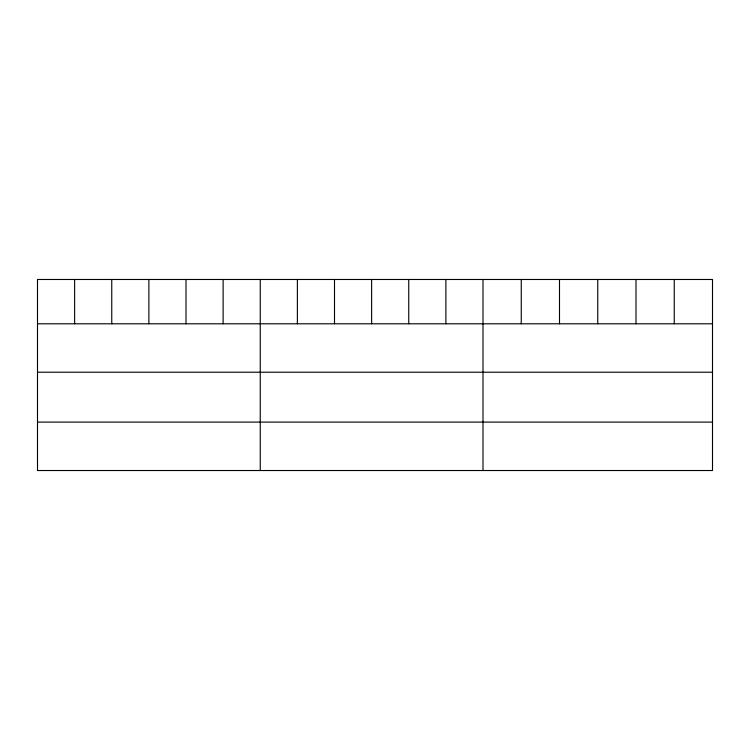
<?xml version="1.0" encoding="UTF-8"?>
<svg xmlns="http://www.w3.org/2000/svg" width="750" height="750" viewBox="0 0 750 750"><rect width="100%" height="100%" fill="white"/><g stroke="black" fill="none" stroke-linecap="round" stroke-linejoin="round"><path stroke-width="1.12" d="M712.5 323.794L712.5 470.522L37.5 470.522L37.5 279.478L712.5 279.478L712.5 323.794L37.5 323.794M37.5 372.216L712.5 372.216M37.5 422.1L712.5 422.1M674.25 279.478L674.25 323.794M636 279.478L636 323.794M597.75 279.478L597.75 323.794M559.5 279.478L559.5 323.794M521.25 279.478L521.25 323.794M483 279.478L483 470.522M445.875 279.478L445.875 323.794M408.75 279.478L408.75 323.794M371.625 279.478L371.625 323.794M334.5 279.478L334.5 323.794M297.375 279.478L297.375 323.794M260.25 279.478L260.25 470.522M223.125 279.478L223.125 323.794M186 279.478L186 323.794M148.875 279.478L148.875 323.794M111.75 279.478L111.75 323.794M74.625 279.478L74.625 323.794"/></g></svg>
